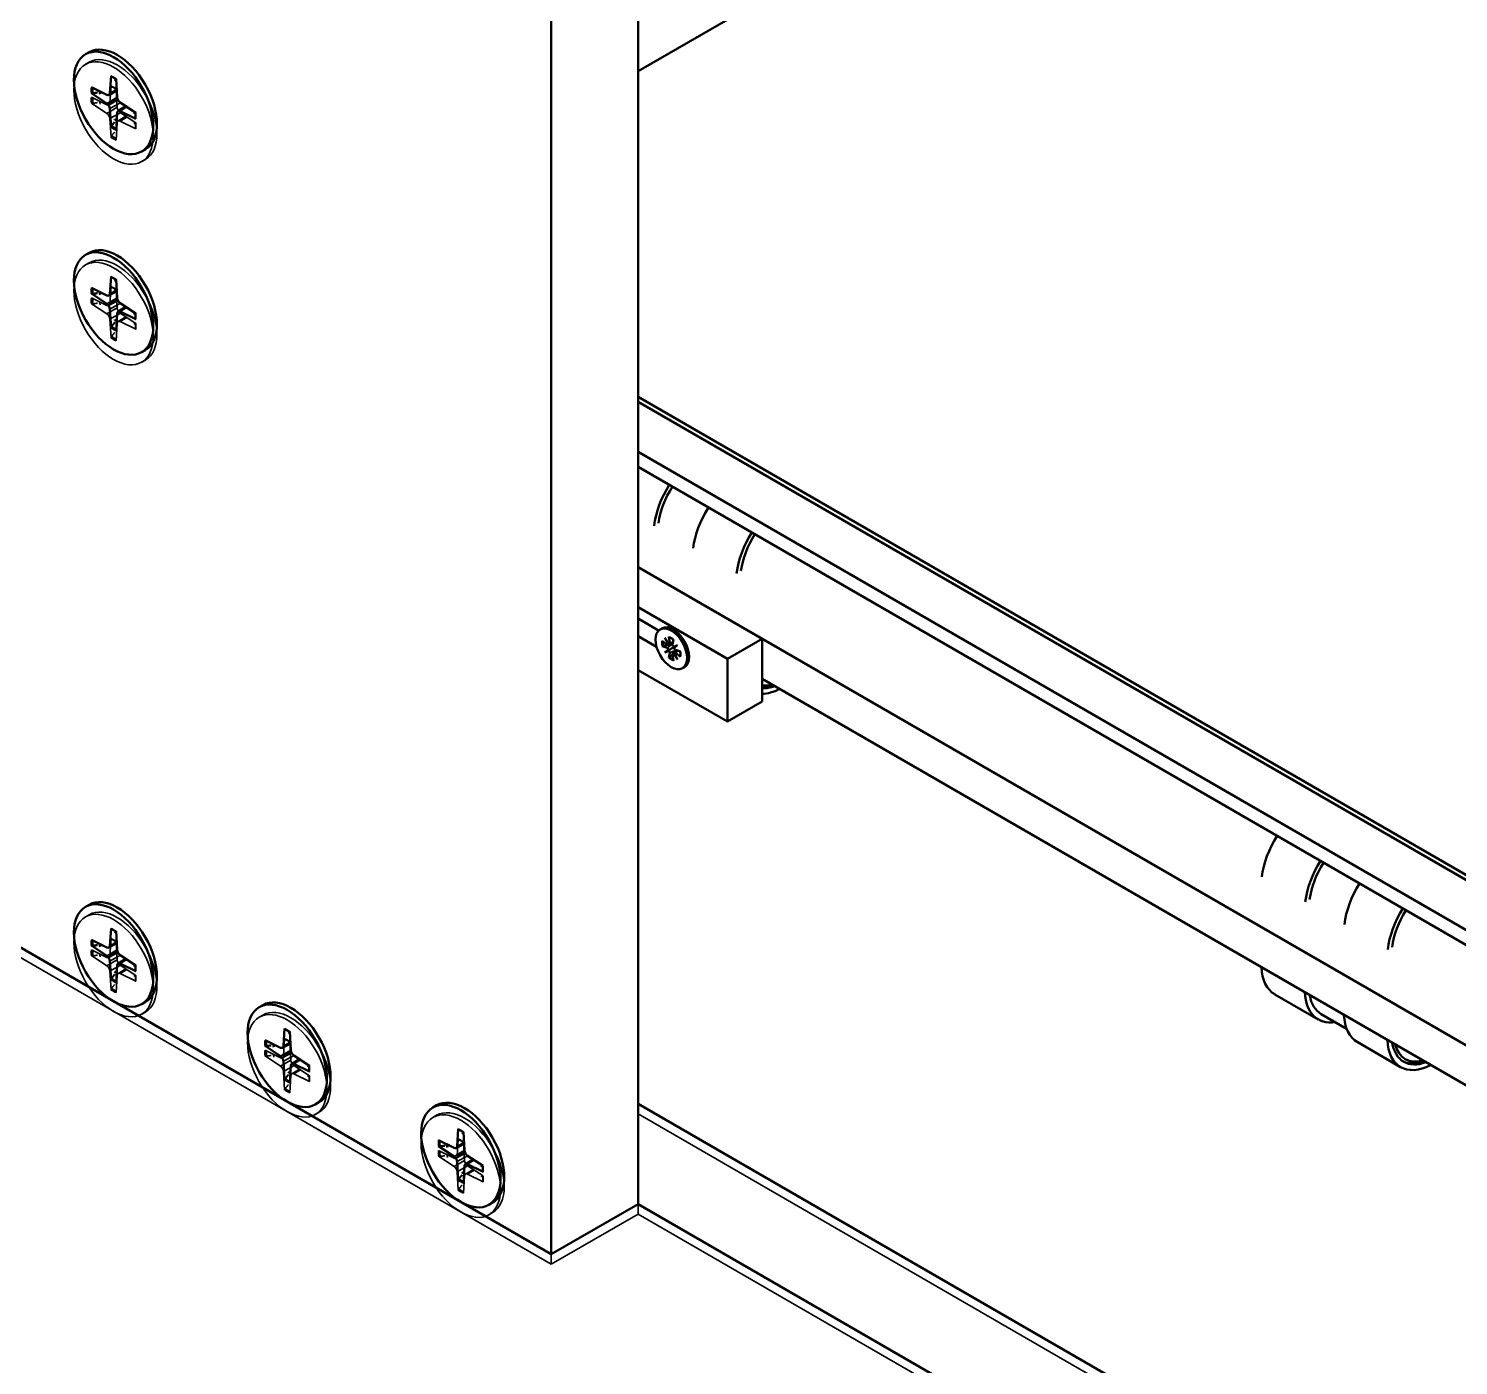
# Model space of a CAD drawing. Header units: millimetres. Extents: x -1328 to 2520, y -765 to 1782.
# Drawn here: x 1473.6 to 1706.5, y 355.6 to 573.2 of the extents above; entities that cross this region are included whole.
import ezdxf

# ---------------------------------------------------------------- set-up
doc = ezdxf.new("R2010")
doc.units = ezdxf.units.MM
doc.header["$LTSCALE"] = 6
for name, color, linetype, lineweight in [('Reference (ISO)', 7, 'Continuous', 35), ('Visible (ISO)', 7, 'Continuous', 50), ('Visible Narrow (ISO)', 7, 'Continuous', 35)]:
    doc.layers.add(name, color=color, linetype=linetype, lineweight=lineweight)

msp = doc.modelspace()

# ---------------------------------------------------------------- linework, layer by layer
at = {"layer": 'Reference (ISO)'}
for p, q in [((1572.9, 706.8), (1572.9, 380.2)), ((1558.75, 372.04), (1558.75, 698.64)), ((1482.87, 567.41), (1483.47, 567.75)), ((1487.03, 563.9), (1486.85, 561.08)), ((1483.83, 562.05), (1486.36, 560.8)), ((1486.69, 560.78), (1487.97, 561.49)), ((1486.85, 561.08), (1487.96, 561.7)), ((1487.86, 563.42), (1488.04, 560.39)), ((1483.83, 561.09), (1486.36, 559.42)), ((1486.36, 559.42), (1488.04, 560.42)), ((1486.85, 558.58), (1488.55, 559.53)), ((1491.06, 557.87), (1488.53, 559.55)), ((1487.03, 555.55), (1486.85, 558.58)), ((1487.86, 555.07), (1488.04, 557.89)), ((1488.19, 558.18), (1489.44, 558.94)), ((1488.53, 558.17), (1489.62, 558.82)), ((1491.06, 556.92), (1488.53, 558.17)), ((1492.02, 551.56), (1492.62, 551.91)), ((1482.87, 534.75), (1483.47, 535.1)), ((1487.03, 531.24), (1486.85, 528.42)), ((1483.83, 529.39), (1486.36, 528.14)), ((1486.69, 528.12), (1487.97, 528.83)), ((1486.85, 528.42), (1487.96, 529.04)), ((1487.86, 530.76), (1488.04, 527.73)), ((1483.83, 528.43), (1486.36, 526.76)), ((1486.36, 526.76), (1488.04, 527.76)), ((1486.85, 525.92), (1488.55, 526.87)), ((1491.06, 525.21), (1488.53, 526.89)), ((1487.03, 522.89), (1486.85, 525.92)), ((1487.86, 522.41), (1488.04, 525.23)), ((1488.19, 525.52), (1489.44, 526.28)), ((1488.53, 525.51), (1489.62, 526.16)), ((1491.06, 524.26), (1488.53, 525.51)), ((1492.02, 518.9), (1492.62, 519.25)), ((1417.33, 453.69), (1558.75, 372.04)), ((1482.87, 428.6), (1483.47, 428.95)), ((1487.03, 425.09), (1486.85, 422.28)), ((1487.86, 424.62), (1488.04, 421.59)), ((1483.83, 423.24), (1486.36, 421.99)), ((1483.83, 422.29), (1486.36, 420.62)), ((1486.36, 420.62), (1488.04, 421.62)), ((1486.69, 421.98), (1487.97, 422.68)), ((1486.85, 422.28), (1487.96, 422.9)), ((1486.85, 419.77), (1488.55, 420.73)), ((1487.03, 416.74), (1486.85, 419.77)), ((1488.19, 419.38), (1489.44, 420.14)), ((1491.06, 419.07), (1488.53, 420.74)), ((1488.53, 419.36), (1489.62, 420.02)), ((1491.06, 418.11), (1488.53, 419.36)), ((1487.86, 416.27), (1488.04, 419.08)), ((1492.02, 412.76), (1492.62, 413.1)), ((1511.15, 412.27), (1511.75, 412.62)), ((1515.31, 408.76), (1515.13, 405.95)), ((1516.14, 408.29), (1516.32, 405.26)), ((1512.11, 406.91), (1514.64, 405.66)), ((1512.11, 405.96), (1514.64, 404.29)), ((1514.64, 404.29), (1516.32, 405.29)), ((1514.97, 405.65), (1516.26, 406.35)), ((1515.13, 405.95), (1516.24, 406.57)), ((1515.13, 403.44), (1516.84, 404.4)), ((1515.31, 400.41), (1515.13, 403.44)), ((1516.47, 403.05), (1517.73, 403.81)), ((1519.34, 402.74), (1516.81, 404.41)), ((1516.81, 403.03), (1517.9, 403.69)), ((1519.34, 401.78), (1516.81, 403.03)), ((1516.14, 399.94), (1516.32, 402.75)), ((1520.3, 396.43), (1520.9, 396.77)), ((1539.44, 395.94), (1540.04, 396.29)), ((1572.9, 396.53), (1781.49, 276.1)), ((1543.6, 392.43), (1543.41, 389.62)), ((1544.42, 391.96), (1544.61, 388.93)), ((1540.39, 390.58), (1542.93, 389.33)), ((1540.39, 389.63), (1542.93, 387.96)), ((1542.93, 387.96), (1544.61, 388.96)), ((1543.26, 389.32), (1544.54, 390.02)), ((1543.41, 389.62), (1544.53, 390.24)), ((1543.41, 387.11), (1545.12, 388.07)), ((1543.6, 384.08), (1543.41, 387.11)), ((1544.76, 386.72), (1546.01, 387.48)), ((1547.63, 386.41), (1545.09, 388.08)), ((1545.09, 386.7), (1546.19, 387.36)), ((1547.63, 385.45), (1545.09, 386.7)), ((1544.42, 383.61), (1544.61, 386.42)), ((1548.59, 380.1), (1549.19, 380.44)), ((1558.75, 372.04), (1572.9, 380.2)), ((1572.9, 380.2), (1781.49, 259.77))]:
    msp.add_line(p, q, dxfattribs=at)
for centre in [(1487.44, 559.48), (1487.44, 526.82), (1487.44, 420.68), (1515.73, 404.35), (1544.01, 388.02)]:
    msp.add_ellipse(centre, major_axis=(4.57, -7.92), ratio=0.57735, dxfattribs=at)
for centre, major_axis, start_param, end_param in [((1488.04, 559.83), (-4.57, 7.92), 3.141593, 6.283185), ((1487.44, 559.48), (-2.57, 4.46), 5.384062, 5.611512), ((1487.44, 559.48), (2.57, -4.46), 3.813265, 4.040716), ((1487.54, 559.54), (-2.47, 4.27), 0.688645, 0.906794), ((1488.04, 559.83), (-2, 3.46), 0.816104, 0.949696), ((1488.04, 559.83), (2, -3.46), 2.417763, 2.520493), ((1486.32, 561.43), (0.372, -0.644), 5.57044, 6.99593), ((1486.32, 558.84), (-0.372, 0.644), 3.999644, 5.425134), ((1488.56, 560.13), (0.372, -0.644), 3.999644, 5.425134), ((1488.04, 559.83), (-2, 3.46), 2.191896, 2.325489), ((1488.56, 557.54), (-0.372, 0.644), 5.57044, 6.99593), ((1488.04, 559.83), (2, -3.46), 0.6211, 0.72383), ((1487.44, 559.48), (-2.57, 4.46), 3.813265, 4.040716), ((1487.44, 559.48), (2.57, -4.46), 5.384062, 5.611512), ((1487.54, 559.54), (-2.47, 4.27), 2.234798, 2.452948), ((1488.04, 527.17), (-4.57, 7.92), 3.141593, 6.283185), ((1487.44, 526.82), (-2.57, 4.46), 5.384062, 5.611512), ((1487.44, 526.82), (2.57, -4.46), 3.813265, 4.040716), ((1487.54, 526.88), (-2.47, 4.27), 0.688645, 0.906794), ((1488.04, 527.17), (-2, 3.46), 0.816104, 0.949696), ((1488.04, 527.17), (2, -3.46), 2.417763, 2.520493), ((1486.32, 528.77), (0.372, -0.644), 5.57044, 6.99593), ((1486.32, 526.18), (-0.372, 0.644), 3.999644, 5.425134), ((1488.56, 527.47), (0.372, -0.644), 3.999644, 5.425134), ((1488.04, 527.17), (-2, 3.46), 2.191896, 2.325489), ((1488.56, 524.88), (-0.372, 0.644), 5.57044, 6.99593), ((1488.04, 527.17), (2, -3.46), 0.6211, 0.72383), ((1487.44, 526.82), (-2.57, 4.46), 3.813265, 4.040716), ((1487.44, 526.82), (2.57, -4.46), 5.384062, 5.611512), ((1487.54, 526.88), (-2.47, 4.27), 2.234798, 2.452948), ((1488.04, 421.03), (-4.57, 7.92), 3.141593, 6.283185), ((1487.44, 420.68), (-2.57, 4.46), 5.384062, 5.611512), ((1488.04, 421.03), (2, -3.46), 2.417763, 2.520493), ((1487.44, 420.68), (2.57, -4.46), 3.813265, 4.040716), ((1487.54, 420.73), (-2.47, 4.27), 0.688645, 0.906794), ((1488.04, 421.03), (-2, 3.46), 0.816104, 0.949696), ((1486.32, 422.62), (0.372, -0.644), 5.57044, 6.99593), ((1488.56, 421.33), (0.372, -0.644), 3.999644, 5.425134), ((1486.32, 420.03), (-0.372, 0.644), 3.999644, 5.425134), ((1488.56, 418.74), (-0.372, 0.644), 5.57044, 6.99593), ((1487.54, 420.73), (-2.47, 4.27), 2.234798, 2.452948), ((1488.04, 421.03), (-2, 3.46), 2.191896, 2.325489), ((1488.04, 421.03), (2, -3.46), 0.6211, 0.72383), ((1487.44, 420.68), (-2.57, 4.46), 3.813265, 4.040716), ((1487.44, 420.68), (2.57, -4.46), 5.384062, 5.611512), ((1516.33, 404.7), (-4.57, 7.92), 3.141593, 6.283185), ((1515.73, 404.35), (-2.57, 4.46), 5.384062, 5.611512), ((1516.33, 404.7), (2, -3.46), 2.417763, 2.520493), ((1515.73, 404.35), (2.57, -4.46), 3.813265, 4.040716), ((1515.82, 404.4), (-2.47, 4.27), 0.688645, 0.906794), ((1516.33, 404.7), (-2, 3.46), 0.816104, 0.949696), ((1514.6, 406.29), (0.372, -0.644), 5.57044, 6.99593), ((1516.85, 405), (0.372, -0.644), 3.999644, 5.425134), ((1514.6, 403.7), (-0.372, 0.644), 3.999644, 5.425134), ((1516.85, 402.41), (-0.372, 0.644), 5.57044, 6.99593), ((1515.82, 404.4), (-2.47, 4.27), 2.234798, 2.452948), ((1516.33, 404.7), (-2, 3.46), 2.191896, 2.325489), ((1516.33, 404.7), (2, -3.46), 0.6211, 0.72383), ((1515.73, 404.35), (-2.57, 4.46), 3.813265, 4.040716), ((1515.73, 404.35), (2.57, -4.46), 5.384062, 5.611512), ((1544.61, 388.37), (-4.57, 7.92), 3.141593, 6.283185), ((1544.01, 388.02), (-2.57, 4.46), 5.384062, 5.611512), ((1544.61, 388.37), (2, -3.46), 2.417763, 2.520493), ((1544.01, 388.02), (2.57, -4.46), 3.813265, 4.040716), ((1544.1, 388.07), (-2.47, 4.27), 0.688645, 0.906794), ((1544.61, 388.37), (-2, 3.46), 0.816104, 0.949696), ((1542.89, 389.96), (0.372, -0.644), 5.57044, 6.99593), ((1542.89, 387.37), (-0.372, 0.644), 3.999644, 5.425134), ((1545.13, 388.67), (0.372, -0.644), 3.999644, 5.425134), ((1545.13, 386.08), (-0.372, 0.644), 5.57044, 6.99593), ((1544.1, 388.07), (-2.47, 4.27), 2.234798, 2.452948), ((1544.61, 388.37), (-2, 3.46), 2.191896, 2.325489), ((1544.61, 388.37), (2, -3.46), 0.6211, 0.72383), ((1544.01, 388.02), (-2.57, 4.46), 3.813265, 4.040716), ((1544.01, 388.02), (2.57, -4.46), 5.384062, 5.611512)]:
    msp.add_ellipse(centre, major_axis=major_axis, ratio=0.57735, start_param=start_param, end_param=end_param, dxfattribs=at)
for points, knots in [([(1487.08, 563.79), (1487.08, 563.79), (1487.07, 563.79), (1487.06, 563.8), (1487.04, 563.81), (1487.03, 563.85), (1487.03, 563.87), (1487.03, 563.9)], [0.08720446, 0.08720446, 0.08720446, 0.08720446, 0.08870364, 0.08870364, 0.09763224, 0.09763224, 0.10665098, 0.10665098, 0.10665098, 0.10665098]), ([(1487.08, 563.79), (1487.13, 563.76), (1487.19, 563.74), (1487.3, 563.68), (1487.35, 563.66), (1487.46, 563.59), (1487.52, 563.56), (1487.63, 563.5), (1487.68, 563.46), (1487.78, 563.4), (1487.82, 563.37), (1487.86, 563.34)], [1.4505525, 1.4505525, 1.4505525, 1.4505525, 1.4985066, 1.4985066, 1.5464608, 1.5464608, 1.594415, 1.594415, 1.6423692, 1.6423692, 1.6770729, 1.6770729, 1.6770729, 1.6770729]), ([(1484.07, 561.05), (1484.05, 561.05), (1484.02, 561.04), (1483.97, 561.05), (1483.93, 561.05), (1483.88, 561.07), (1483.85, 561.08), (1483.83, 561.09)], [0.08155065, 0.08155065, 0.08155065, 0.08155065, 0.08870364, 0.08870364, 0.09763224, 0.09763224, 0.10665098, 0.10665098, 0.10665098, 0.10665098]), ([(1490.99, 557.92), (1491, 557.87), (1491, 557.82), (1491.01, 557.7), (1491.01, 557.64), (1491.01, 557.51), (1491.01, 557.45), (1491.01, 557.32), (1491.01, 557.26), (1491, 557.14), (1490.99, 557.08), (1490.99, 557.02)], [3.0353161, 3.0353161, 3.0353161, 3.0353161, 3.0700198, 3.0700198, 3.117974, 3.117974, 3.1659282, 3.1659282, 3.2138823, 3.2138823, 3.2618365, 3.2618365, 3.2618365, 3.2618365]), ([(1491.06, 556.92), (1491.04, 556.93), (1491.02, 556.94), (1490.99, 556.97), (1490.99, 556.99), (1490.99, 557.01), (1490.99, 557.01), (1490.99, 557.02)], [0.03558365, 0.03558365, 0.03558365, 0.03558365, 0.04460239, 0.04460239, 0.05353099, 0.05353099, 0.05503017, 0.05503017, 0.05503017, 0.05503017]), ([(1487.03, 555.55), (1487.03, 555.57), (1487.03, 555.6), (1487.04, 555.66), (1487.06, 555.69), (1487.08, 555.74), (1487.1, 555.76), (1487.11, 555.78)], [0.03558365, 0.03558365, 0.03558365, 0.03558365, 0.04460239, 0.04460239, 0.05353099, 0.05353099, 0.06068398, 0.06068398, 0.06068398, 0.06068398]), ([(1487.08, 531.13), (1487.08, 531.13), (1487.07, 531.13), (1487.06, 531.14), (1487.04, 531.16), (1487.03, 531.19), (1487.03, 531.21), (1487.03, 531.24)], [0.08720446, 0.08720446, 0.08720446, 0.08720446, 0.08870364, 0.08870364, 0.09763224, 0.09763224, 0.10665098, 0.10665098, 0.10665098, 0.10665098]), ([(1487.08, 531.13), (1487.13, 531.1), (1487.19, 531.08), (1487.3, 531.02), (1487.35, 531), (1487.46, 530.93), (1487.52, 530.9), (1487.63, 530.84), (1487.68, 530.8), (1487.78, 530.74), (1487.82, 530.71), (1487.86, 530.68)], [1.4505525, 1.4505525, 1.4505525, 1.4505525, 1.4985066, 1.4985066, 1.5464608, 1.5464608, 1.594415, 1.594415, 1.6423692, 1.6423692, 1.6770729, 1.6770729, 1.6770729, 1.6770729]), ([(1484.07, 528.39), (1484.05, 528.39), (1484.02, 528.38), (1483.97, 528.39), (1483.93, 528.39), (1483.88, 528.41), (1483.85, 528.42), (1483.83, 528.43)], [0.08155065, 0.08155065, 0.08155065, 0.08155065, 0.08870364, 0.08870364, 0.09763224, 0.09763224, 0.10665098, 0.10665098, 0.10665098, 0.10665098]), ([(1490.99, 525.26), (1491, 525.21), (1491, 525.16), (1491.01, 525.05), (1491.01, 524.98), (1491.01, 524.85), (1491.01, 524.79), (1491.01, 524.66), (1491.01, 524.6), (1491, 524.48), (1490.99, 524.42), (1490.99, 524.36)], [3.0353161, 3.0353161, 3.0353161, 3.0353161, 3.0700198, 3.0700198, 3.117974, 3.117974, 3.1659282, 3.1659282, 3.2138823, 3.2138823, 3.2618365, 3.2618365, 3.2618365, 3.2618365]), ([(1491.06, 524.26), (1491.04, 524.27), (1491.02, 524.28), (1490.99, 524.31), (1490.99, 524.33), (1490.99, 524.35), (1490.99, 524.35), (1490.99, 524.36)], [0.03558365, 0.03558365, 0.03558365, 0.03558365, 0.04460239, 0.04460239, 0.05353099, 0.05353099, 0.05503017, 0.05503017, 0.05503017, 0.05503017]), ([(1487.03, 522.89), (1487.03, 522.91), (1487.03, 522.94), (1487.04, 523), (1487.06, 523.03), (1487.08, 523.08), (1487.1, 523.1), (1487.11, 523.12)], [0.03558365, 0.03558365, 0.03558365, 0.03558365, 0.04460239, 0.04460239, 0.05353099, 0.05353099, 0.06068398, 0.06068398, 0.06068398, 0.06068398]), ([(1487.08, 424.98), (1487.08, 424.98), (1487.07, 424.99), (1487.06, 424.99), (1487.04, 425.01), (1487.03, 425.04), (1487.03, 425.07), (1487.03, 425.09)], [0.08720446, 0.08720446, 0.08720446, 0.08720446, 0.08870364, 0.08870364, 0.09763224, 0.09763224, 0.10665098, 0.10665098, 0.10665098, 0.10665098]), ([(1487.08, 424.98), (1487.13, 424.96), (1487.19, 424.93), (1487.3, 424.88), (1487.35, 424.85), (1487.46, 424.79), (1487.52, 424.76), (1487.63, 424.69), (1487.68, 424.66), (1487.78, 424.59), (1487.82, 424.57), (1487.86, 424.54)], [1.4505525, 1.4505525, 1.4505525, 1.4505525, 1.4985066, 1.4985066, 1.5464608, 1.5464608, 1.594415, 1.594415, 1.6423692, 1.6423692, 1.6770729, 1.6770729, 1.6770729, 1.6770729]), ([(1484.07, 422.24), (1484.05, 422.24), (1484.02, 422.24), (1483.97, 422.24), (1483.93, 422.25), (1483.88, 422.26), (1483.85, 422.28), (1483.83, 422.29)], [0.08155065, 0.08155065, 0.08155065, 0.08155065, 0.08870364, 0.08870364, 0.09763224, 0.09763224, 0.10665098, 0.10665098, 0.10665098, 0.10665098]), ([(1487.03, 416.74), (1487.03, 416.77), (1487.03, 416.8), (1487.04, 416.86), (1487.06, 416.89), (1487.08, 416.94), (1487.1, 416.96), (1487.11, 416.98)], [0.03558365, 0.03558365, 0.03558365, 0.03558365, 0.04460239, 0.04460239, 0.05353099, 0.05353099, 0.06068398, 0.06068398, 0.06068398, 0.06068398]), ([(1490.99, 419.11), (1491, 419.06), (1491, 419.01), (1491.01, 418.9), (1491.01, 418.83), (1491.01, 418.71), (1491.01, 418.64), (1491.01, 418.52), (1491.01, 418.45), (1491, 418.33), (1490.99, 418.27), (1490.99, 418.21)], [3.0353161, 3.0353161, 3.0353161, 3.0353161, 3.0700198, 3.0700198, 3.117974, 3.117974, 3.1659282, 3.1659282, 3.2138823, 3.2138823, 3.2618365, 3.2618365, 3.2618365, 3.2618365]), ([(1491.06, 418.11), (1491.04, 418.13), (1491.02, 418.14), (1490.99, 418.17), (1490.99, 418.19), (1490.99, 418.21), (1490.99, 418.21), (1490.99, 418.21)], [0.03558365, 0.03558365, 0.03558365, 0.03558365, 0.04460239, 0.04460239, 0.05353099, 0.05353099, 0.05503017, 0.05503017, 0.05503017, 0.05503017]), ([(1515.36, 408.65), (1515.36, 408.65), (1515.36, 408.66), (1515.34, 408.67), (1515.33, 408.68), (1515.32, 408.71), (1515.31, 408.74), (1515.31, 408.76)], [0.08720446, 0.08720446, 0.08720446, 0.08720446, 0.08870364, 0.08870364, 0.09763224, 0.09763224, 0.10665098, 0.10665098, 0.10665098, 0.10665098]), ([(1515.36, 408.65), (1515.42, 408.63), (1515.47, 408.6), (1515.58, 408.55), (1515.64, 408.52), (1515.75, 408.46), (1515.8, 408.43), (1515.91, 408.36), (1515.97, 408.33), (1516.06, 408.26), (1516.1, 408.24), (1516.14, 408.21)], [1.4505525, 1.4505525, 1.4505525, 1.4505525, 1.4985066, 1.4985066, 1.5464608, 1.5464608, 1.594415, 1.594415, 1.6423692, 1.6423692, 1.6770729, 1.6770729, 1.6770729, 1.6770729]), ([(1512.36, 405.91), (1512.33, 405.91), (1512.31, 405.91), (1512.25, 405.91), (1512.22, 405.92), (1512.16, 405.93), (1512.13, 405.95), (1512.11, 405.96)], [0.08155065, 0.08155065, 0.08155065, 0.08155065, 0.08870364, 0.08870364, 0.09763224, 0.09763224, 0.10665098, 0.10665098, 0.10665098, 0.10665098]), ([(1515.31, 400.41), (1515.31, 400.44), (1515.32, 400.47), (1515.33, 400.53), (1515.34, 400.56), (1515.37, 400.61), (1515.38, 400.63), (1515.4, 400.65)], [0.03558365, 0.03558365, 0.03558365, 0.03558365, 0.04460239, 0.04460239, 0.05353099, 0.05353099, 0.06068398, 0.06068398, 0.06068398, 0.06068398]), ([(1519.28, 402.78), (1519.28, 402.73), (1519.28, 402.68), (1519.29, 402.57), (1519.29, 402.5), (1519.3, 402.38), (1519.3, 402.31), (1519.29, 402.19), (1519.29, 402.12), (1519.28, 402), (1519.28, 401.94), (1519.27, 401.88)], [3.0353161, 3.0353161, 3.0353161, 3.0353161, 3.0700198, 3.0700198, 3.117974, 3.117974, 3.1659282, 3.1659282, 3.2138823, 3.2138823, 3.2618365, 3.2618365, 3.2618365, 3.2618365]), ([(1519.34, 401.78), (1519.32, 401.8), (1519.3, 401.81), (1519.28, 401.84), (1519.27, 401.86), (1519.27, 401.88), (1519.27, 401.88), (1519.27, 401.88)], [0.03558365, 0.03558365, 0.03558365, 0.03558365, 0.04460239, 0.04460239, 0.05353099, 0.05353099, 0.05503017, 0.05503017, 0.05503017, 0.05503017]), ([(1543.65, 392.32), (1543.64, 392.32), (1543.64, 392.33), (1543.63, 392.34), (1543.61, 392.35), (1543.6, 392.38), (1543.6, 392.41), (1543.6, 392.43)], [0.08720446, 0.08720446, 0.08720446, 0.08720446, 0.08870364, 0.08870364, 0.09763224, 0.09763224, 0.10665098, 0.10665098, 0.10665098, 0.10665098]), ([(1543.65, 392.32), (1543.7, 392.3), (1543.76, 392.27), (1543.87, 392.22), (1543.92, 392.19), (1544.03, 392.13), (1544.09, 392.1), (1544.2, 392.03), (1544.25, 392), (1544.35, 391.93), (1544.39, 391.91), (1544.43, 391.88)], [1.4505525, 1.4505525, 1.4505525, 1.4505525, 1.4985066, 1.4985066, 1.5464608, 1.5464608, 1.594415, 1.594415, 1.6423692, 1.6423692, 1.6770729, 1.6770729, 1.6770729, 1.6770729]), ([(1540.64, 389.59), (1540.62, 389.58), (1540.59, 389.58), (1540.54, 389.58), (1540.5, 389.59), (1540.45, 389.6), (1540.42, 389.62), (1540.39, 389.63)], [0.08155065, 0.08155065, 0.08155065, 0.08155065, 0.08870364, 0.08870364, 0.09763224, 0.09763224, 0.10665098, 0.10665098, 0.10665098, 0.10665098]), ([(1543.6, 384.08), (1543.6, 384.11), (1543.6, 384.14), (1543.61, 384.2), (1543.63, 384.23), (1543.65, 384.28), (1543.67, 384.3), (1543.68, 384.32)], [0.03558365, 0.03558365, 0.03558365, 0.03558365, 0.04460239, 0.04460239, 0.05353099, 0.05353099, 0.06068398, 0.06068398, 0.06068398, 0.06068398]), ([(1547.56, 386.45), (1547.57, 386.4), (1547.57, 386.35), (1547.58, 386.24), (1547.58, 386.18), (1547.58, 386.05), (1547.58, 385.98), (1547.58, 385.86), (1547.58, 385.79), (1547.57, 385.67), (1547.56, 385.61), (1547.56, 385.55)], [3.0353161, 3.0353161, 3.0353161, 3.0353161, 3.0700198, 3.0700198, 3.117974, 3.117974, 3.1659282, 3.1659282, 3.2138823, 3.2138823, 3.2618365, 3.2618365, 3.2618365, 3.2618365]), ([(1547.63, 385.45), (1547.61, 385.47), (1547.59, 385.48), (1547.56, 385.51), (1547.56, 385.53), (1547.56, 385.55), (1547.56, 385.55), (1547.56, 385.55)], [0.03558365, 0.03558365, 0.03558365, 0.03558365, 0.04460239, 0.04460239, 0.05353099, 0.05353099, 0.05503017, 0.05503017, 0.05503017, 0.05503017])]:
    msp.add_open_spline(points, degree=3, knots=knots, dxfattribs=at)
for points, weights in [([(1484.07, 561.05), (1484.47, 561.12), (1484.84, 561.18)], [1.0017923273, 1.00680252734, 1.01034617284]), ([(1487.61, 556.38), (1487.37, 556.09), (1487.11, 555.78)], [1.01034617284, 1.00680252734, 1.0017923273]), ([(1484.07, 528.39), (1484.47, 528.46), (1484.84, 528.52)], [1.0017923273, 1.00680252734, 1.01034617284]), ([(1487.61, 523.72), (1487.37, 523.43), (1487.11, 523.12)], [1.01034617284, 1.00680252734, 1.0017923273]), ([(1484.07, 422.24), (1484.47, 422.31), (1484.84, 422.38)], [1.0017923273, 1.00680252734, 1.01034617284]), ([(1487.61, 417.57), (1487.37, 417.29), (1487.11, 416.98)], [1.01034617284, 1.00680252734, 1.0017923273]), ([(1512.36, 405.91), (1512.75, 405.98), (1513.12, 406.05)], [1.0017923273, 1.00680252734, 1.01034617284]), ([(1515.9, 401.24), (1515.66, 400.96), (1515.4, 400.65)], [1.01034617284, 1.00680252734, 1.0017923273]), ([(1540.64, 389.59), (1541.04, 389.65), (1541.41, 389.72)], [1.0017923273, 1.00680252734, 1.01034617284]), ([(1544.18, 384.91), (1543.94, 384.63), (1543.68, 384.32)], [1.01034617284, 1.00680252734, 1.0017923273])]:
    msp.add_rational_spline(points, weights, degree=2, dxfattribs=at)
at = {"layer": 'Visible (ISO)'}
for p, q in [((1572.9, 708.43), (1572.9, 381.83)), ((1558.75, 373.67), (1558.75, 700.27)), ((1643.79, 607.23), (1572.9, 566.3)), ((1482.87, 569.04), (1483.47, 569.39)), ((1483.83, 563.68), (1486.36, 562.43)), ((1487.03, 565.53), (1486.85, 562.71)), ((1487.86, 565.05), (1488.04, 562.02)), ((1483.83, 562.73), (1486.36, 561.05)), ((1486.69, 562.41), (1487.97, 563.12)), ((1487.03, 557.18), (1486.85, 560.21)), ((1487.86, 556.7), (1488.04, 559.52)), ((1488.19, 559.82), (1489.44, 560.58)), ((1491.06, 559.51), (1488.53, 561.18)), ((1491.06, 558.55), (1488.53, 559.8)), ((1492.02, 553.19), (1492.62, 553.54)), ((1482.87, 536.38), (1483.47, 536.73)), ((1487.03, 532.87), (1486.85, 530.05)), ((1487.86, 532.39), (1488.04, 529.36)), ((1483.83, 531.02), (1486.36, 529.77)), ((1483.83, 530.07), (1486.36, 528.39)), ((1486.69, 529.75), (1487.97, 530.46)), ((1487.03, 524.52), (1486.85, 527.55)), ((1487.86, 524.04), (1488.04, 526.86)), ((1488.19, 527.16), (1489.44, 527.92)), ((1491.06, 526.85), (1488.53, 528.52)), ((1491.06, 525.89), (1488.53, 527.14)), ((1492.02, 520.53), (1492.62, 520.88)), ((1572.9, 513.29), (1737, 418.55)), ((1572.9, 512.47), (1735.32, 418.7)), ((1572.9, 504.31), (1740.89, 407.32)), ((1572.9, 501.86), (1740.89, 404.87)), ((1572.9, 485.53), (1740.89, 388.54)), ((1593.1, 473.86), (1572.9, 485.53)), ((1572.9, 479), (1587.45, 470.6)), ((1576.23, 475.24), (1572.9, 477.16)), ((1576.46, 475.41), (1576.78, 475.6)), ((1572.9, 474.3), (1575.88, 472.58)), ((1576.8, 473.55), (1577.6, 472.9)), ((1577.26, 474.03), (1577.93, 473)), ((1577.81, 472.94), (1577.26, 474.03)), ((1577.76, 472.85), (1578.56, 473.21)), ((1577.91, 474.19), (1578.07, 473.17)), ((1578.02, 473), (1578.57, 473.25)), ((1578.67, 473.75), (1578.5, 472.93)), ((1578.64, 472.59), (1579.31, 472.84)), ((1579.31, 472.84), (1578.76, 472.39)), ((1579.31, 472.84), (1578.9, 472.6)), ((1593.1, 473.86), (1587.45, 470.6)), ((1593.1, 463.66), (1593.1, 473.86)), ((1576.8, 472.67), (1577.6, 472.4)), ((1577.26, 471.66), (1577.81, 472.11)), ((1577.26, 471.66), (1577.94, 472.05)), ((1577.93, 471.91), (1577.26, 471.66)), ((1577.91, 470.75), (1578.07, 471.58)), ((1577.94, 472.05), (1578.9, 472.6)), ((1578.31, 471.18), (1578.55, 471.04)), ((1578.67, 470.31), (1578.5, 471.33)), ((1578.54, 471.49), (1579.25, 472.01)), ((1579.31, 470.48), (1578.64, 471.5)), ((1578.76, 471.57), (1579.31, 470.48)), ((1578.8, 471.64), (1579.29, 471.99)), ((1579.78, 471.83), (1578.98, 472.1)), ((1579.78, 470.95), (1578.98, 471.6)), ((1587.45, 470.6), (1587.45, 460.39)), ((1587.45, 460.39), (1572.9, 468.79)), ((1580.11, 469.09), (1580.43, 469.27)), ((1593.1, 467.33), (1740.89, 382.01)), ((1587.45, 460.39), (1593.1, 463.66)), ((1417.33, 455.32), (1558.75, 373.67)), ((1482.87, 430.24), (1483.47, 430.58)), ((1487.03, 426.73), (1486.85, 423.91)), ((1487.86, 426.25), (1488.04, 423.22)), ((1483.83, 424.88), (1486.36, 423.63)), ((1483.83, 423.92), (1486.36, 422.25)), ((1486.69, 423.61), (1487.97, 424.31)), ((1488.19, 421.01), (1489.44, 421.77)), ((1491.06, 420.7), (1488.53, 422.38)), ((1487.03, 418.38), (1486.85, 421.41)), ((1487.86, 417.9), (1488.04, 420.72)), ((1491.06, 419.75), (1488.53, 421)), ((1492.02, 414.39), (1492.62, 414.74)), ((1683.66, 411.9), (1676.59, 415.98)), ((1511.15, 413.91), (1511.75, 414.25)), ((1688.29, 410.39), (1684.16, 412.77)), ((1515.31, 410.4), (1515.13, 407.58)), ((1516.14, 409.92), (1516.32, 406.89)), ((1512.11, 408.55), (1514.64, 407.3)), ((1512.11, 407.59), (1514.64, 405.92)), ((1514.97, 407.28), (1516.26, 407.98)), ((1697.1, 404.15), (1690.03, 408.23)), ((1516.47, 404.68), (1517.73, 405.44)), ((1519.34, 404.37), (1516.81, 406.05)), ((1515.31, 402.05), (1515.13, 405.08)), ((1516.14, 401.57), (1516.32, 404.39)), ((1519.34, 403.42), (1516.81, 404.67)), ((1520.3, 398.06), (1520.9, 398.41)), ((1539.44, 397.58), (1540.04, 397.92)), ((1572.9, 398.16), (1781.49, 277.73)), ((1543.6, 394.07), (1543.41, 391.25)), ((1540.39, 392.22), (1542.93, 390.97)), ((1543.26, 390.95), (1544.54, 391.65)), ((1544.42, 393.59), (1544.61, 390.56)), ((1540.39, 391.26), (1542.93, 389.59)), ((1544.76, 388.35), (1546.01, 389.11)), ((1547.63, 388.04), (1545.09, 389.72)), ((1543.6, 385.72), (1543.41, 388.75)), ((1544.42, 385.24), (1544.61, 388.06)), ((1547.63, 387.09), (1545.09, 388.34)), ((1548.59, 381.73), (1549.19, 382.08)), ((1558.75, 373.67), (1572.9, 381.83)), ((1572.9, 381.83), (1781.49, 261.4))]:
    msp.add_line(p, q, dxfattribs=at)
for centre, major_axis in [((1487.44, 561.12), (4.57, -7.92)), ((1487.44, 528.46), (4.57, -7.92)), ((1578.29, 472.25), (1.82, -3.16)), ((1487.44, 422.31), (4.57, -7.92)), ((1515.73, 405.98), (4.57, -7.92)), ((1544.01, 389.65), (4.57, -7.92))]:
    msp.add_ellipse(centre, major_axis=major_axis, ratio=0.57735, dxfattribs=at)
for centre, major_axis, ratio, start_param, end_param in [((1488.04, 561.46), (-4.57, 7.92), 0.57735, 3.141593, 6.283185), ((1488.04, 561.46), (2, -3.46), 0.57735, 2.417763, 2.520493), ((1488.04, 561.46), (-2, 3.46), 0.57735, 0.816104, 0.949696), ((1486.32, 563.06), (0.372, -0.644), 0.57735, 5.57044, 6.99593), ((1488.56, 561.76), (0.372, -0.644), 0.57735, 3.999644, 5.425134), ((1486.32, 560.47), (-0.372, 0.644), 0.57735, 3.999644, 5.425134), ((1488.56, 559.17), (-0.372, 0.644), 0.57735, 5.57044, 6.99593), ((1488.04, 561.46), (2, -3.46), 0.57735, 0.6211, 0.72383), ((1488.04, 561.46), (-2, 3.46), 0.57735, 2.191896, 2.325489), ((1488.04, 528.8), (-4.57, 7.92), 0.57735, 3.141593, 6.283185), ((1488.04, 528.8), (2, -3.46), 0.57735, 2.417763, 2.520493), ((1488.04, 528.8), (-2, 3.46), 0.57735, 0.816104, 0.949696), ((1486.32, 530.4), (0.372, -0.644), 0.57735, 5.57044, 6.99593), ((1488.56, 529.1), (0.372, -0.644), 0.57735, 3.999644, 5.425134), ((1486.32, 527.81), (-0.372, 0.644), 0.57735, 3.999644, 5.425134), ((1488.56, 526.51), (-0.372, 0.644), 0.57735, 5.57044, 6.99593), ((1488.04, 528.8), (2, -3.46), 0.57735, 0.6211, 0.72383), ((1488.04, 528.8), (-2, 3.46), 0.57735, 2.191896, 2.325489), ((1582.85, 495.3), (-5.25, -9.09), 0.57735, 4.644994, 5.35444), ((1582.85, 495.3), (4.75, 8.23), 0.57735, 1.496295, 2.197636), ((1589.21, 491.62), (5.25, 9.09), 0.57735, 1.503402, 2.212847), ((1596.28, 487.54), (-5.25, -9.09), 0.57735, 4.644994, 5.35444), ((1596.28, 487.54), (4.75, 8.23), 0.57735, 1.496295, 2.197636), ((1578.61, 472.43), (-1.82, 3.16), 0.57735, 3.141593, 6.283185), ((1577.63, 473.08), (0.13, -0.225), 0.57735, 5.289508, 6.857378), ((1577.5, 473), (0.427, 0.221), 0.494826, 5.25374, 5.622748), ((1577.89, 473.23), (0.13, -0.225), 0.57735, 5.708993, 7.276863), ((1578.68, 472.78), (0.13, -0.225), 0.57735, 3.718711, 5.286581), ((1577.63, 472.17), (-0.13, 0.225), 0.57735, 4.138197, 5.706067), ((1577.5, 472.05), (-0.441, 0.009), 0.211826, 3.185797, 3.924612), ((1577.72, 471.67), (0.213, 0.386), 0.211826, 5.500166, 6.238981), ((1577.89, 471.72), (-0.13, 0.225), 0.57735, 3.718711, 5.286581), ((1578.68, 471.27), (-0.13, 0.225), 0.57735, 5.708993, 7.276863), ((1578.54, 472.66), (0.424, -0.028), 0.140064, 4.955786, 5.694601), ((1578.54, 471.19), (-0.405, -0.259), 0.494826, 3.80203, 4.171038), ((1578.77, 472.27), (-0.188, -0.381), 0.140064, 3.730176, 4.468991), ((1578.94, 472.33), (0.13, -0.225), 0.57735, 4.138197, 5.706067), ((1578.94, 471.42), (-0.13, 0.225), 0.57735, 5.289508, 6.857378), ((1596.28, 474.48), (-4.5, -7.79), 0.57735, 0.261799, 0.527155), ((1595.93, 474.68), (-4.75, -8.23), 0.57735, 0.350793, 0.611557), ((1596.28, 474.48), (-4.75, -8.23), 0.57735, 0.291929, 0.611557), ((1596.28, 474.48), (-5.25, -9.09), 0.57735, 0.342487, 0.736568), ((1681.84, 438.14), (5.25, 9.09), 0.57735, 1.503402, 2.212847), ((1688.91, 434.06), (-5.25, -9.09), 0.57735, 4.644994, 5.35444), ((1688.91, 434.06), (4.75, 8.23), 0.57735, 1.496295, 2.197636), ((1695.28, 430.39), (5.25, 9.09), 0.57735, 1.503402, 2.212847), ((1488.04, 422.66), (-4.57, 7.92), 0.57735, 3.141593, 6.283185), ((1702.35, 426.3), (-5.25, -9.09), 0.57735, 4.644994, 5.35444), ((1702.35, 426.3), (4.75, 8.23), 0.57735, 1.496295, 2.197636), ((1488.04, 422.66), (-2, 3.46), 0.57735, 0.816104, 0.949696), ((1486.32, 424.26), (0.372, -0.644), 0.57735, 5.57044, 6.99593), ((1488.04, 422.66), (2, -3.46), 0.57735, 2.417763, 2.520493), ((1486.32, 421.66), (-0.372, 0.644), 0.57735, 3.999644, 5.425134), ((1488.56, 422.96), (0.372, -0.644), 0.57735, 3.999644, 5.425134), ((1488.04, 422.66), (-2, 3.46), 0.57735, 2.191896, 2.325489), ((1488.56, 420.37), (-0.372, 0.644), 0.57735, 5.57044, 6.99593), ((1488.04, 422.66), (2, -3.46), 0.57735, 0.6211, 0.72383), ((1681.84, 425.08), (-5.25, -9.09), 0.57735, 5.546618, 6.283185), ((1516.33, 406.33), (-4.57, 7.92), 0.57735, 3.141593, 6.283185), ((1688.91, 421), (-5.25, -9.09), 0.57735, 5.546618, 6.723161), ((1688.91, 421), (-4.75, -8.23), 0.57735, 5.671629, 6.283185), ((1695.28, 417.32), (-5.25, -9.09), 0.57735, 5.546618, 6.283185), ((1516.33, 406.33), (-2, 3.46), 0.57735, 0.816104, 0.949696), ((1516.33, 406.33), (2, -3.46), 0.57735, 2.417763, 2.520493), ((1702.35, 413.24), (-5.25, -9.09), 0.57735, 5.546618, 7.019753), ((1702.35, 413.24), (-4.75, -8.23), 0.57735, 5.671629, 6.894742), ((1702.35, 413.24), (-4.5, -7.79), 0.57735, 5.75603, 6.810341), ((1514.6, 407.93), (0.372, -0.644), 0.57735, 5.57044, 6.99593), ((1514.6, 405.33), (-0.372, 0.644), 0.57735, 3.999644, 5.425134), ((1516.85, 406.63), (0.372, -0.644), 0.57735, 3.999644, 5.425134), ((1516.33, 406.33), (-2, 3.46), 0.57735, 2.191896, 2.325489), ((1516.85, 404.04), (-0.372, 0.644), 0.57735, 5.57044, 6.99593), ((1516.33, 406.33), (2, -3.46), 0.57735, 0.6211, 0.72383), ((1702, 413.44), (-4.75, -8.23), 0.57735, 0.037225, 0.611557), ((1544.61, 390), (-4.57, 7.92), 0.57735, 3.141593, 6.283185), ((1544.61, 390), (-2, 3.46), 0.57735, 0.816104, 0.949696), ((1544.61, 390), (2, -3.46), 0.57735, 2.417763, 2.520493), ((1542.89, 391.6), (0.372, -0.644), 0.57735, 5.57044, 6.99593), ((1542.89, 389), (-0.372, 0.644), 0.57735, 3.999644, 5.425134), ((1545.13, 390.3), (0.372, -0.644), 0.57735, 3.999644, 5.425134), ((1544.61, 390), (-2, 3.46), 0.57735, 2.191896, 2.325489), ((1545.13, 387.71), (-0.372, 0.644), 0.57735, 5.57044, 6.99593), ((1544.61, 390), (2, -3.46), 0.57735, 0.6211, 0.72383)]:
    msp.add_ellipse(centre, major_axis=major_axis, ratio=ratio, start_param=start_param, end_param=end_param, dxfattribs=at)
for points, knots in [([(1487.08, 565.42), (1487.08, 565.42), (1487.07, 565.42), (1487.06, 565.43), (1487.04, 565.45), (1487.03, 565.48), (1487.03, 565.51), (1487.03, 565.53)], [0.08720446, 0.08720446, 0.08720446, 0.08720446, 0.08870364, 0.08870364, 0.09763224, 0.09763224, 0.10665098, 0.10665098, 0.10665098, 0.10665098]), ([(1487.08, 565.42), (1487.13, 565.4), (1487.19, 565.37), (1487.3, 565.32), (1487.35, 565.29), (1487.46, 565.23), (1487.52, 565.2), (1487.63, 565.13), (1487.68, 565.09), (1487.78, 565.03), (1487.82, 565), (1487.86, 564.98)], [4.5921451, 4.5921451, 4.5921451, 4.5921451, 4.6400993, 4.6400993, 4.6880535, 4.6880535, 4.7360076, 4.7360076, 4.7839618, 4.7839618, 4.8186656, 4.8186656, 4.8186656, 4.8186656]), ([(1484.07, 562.68), (1484.05, 562.68), (1484.02, 562.68), (1483.97, 562.68), (1483.93, 562.68), (1483.88, 562.7), (1483.85, 562.71), (1483.83, 562.73)], [0.08155065, 0.08155065, 0.08155065, 0.08155065, 0.08870364, 0.08870364, 0.09763224, 0.09763224, 0.10665098, 0.10665098, 0.10665098, 0.10665098]), ([(1490.99, 559.55), (1491, 559.5), (1491, 559.45), (1491.01, 559.34), (1491.01, 559.27), (1491.01, 559.14), (1491.01, 559.08), (1491.01, 558.95), (1491.01, 558.89), (1491, 558.77), (1490.99, 558.71), (1490.99, 558.65)], [6.1769087, 6.1769087, 6.1769087, 6.1769087, 6.2116125, 6.2116125, 6.2595666, 6.2595666, 6.3075208, 6.3075208, 6.355475, 6.355475, 6.4034292, 6.4034292, 6.4034292, 6.4034292]), ([(1487.03, 557.18), (1487.03, 557.21), (1487.03, 557.24), (1487.04, 557.29), (1487.06, 557.33), (1487.08, 557.37), (1487.1, 557.4), (1487.11, 557.42)], [0.03558365, 0.03558365, 0.03558365, 0.03558365, 0.04460239, 0.04460239, 0.05353099, 0.05353099, 0.06068398, 0.06068398, 0.06068398, 0.06068398]), ([(1491.06, 558.55), (1491.04, 558.56), (1491.02, 558.58), (1490.99, 558.61), (1490.99, 558.63), (1490.99, 558.64), (1490.99, 558.65), (1490.99, 558.65)], [0.03558365, 0.03558365, 0.03558365, 0.03558365, 0.04460239, 0.04460239, 0.05353099, 0.05353099, 0.05503017, 0.05503017, 0.05503017, 0.05503017]), ([(1487.08, 532.76), (1487.08, 532.76), (1487.07, 532.76), (1487.06, 532.77), (1487.04, 532.79), (1487.03, 532.82), (1487.03, 532.85), (1487.03, 532.87)], [0.08720446, 0.08720446, 0.08720446, 0.08720446, 0.08870364, 0.08870364, 0.09763224, 0.09763224, 0.10665098, 0.10665098, 0.10665098, 0.10665098]), ([(1487.08, 532.76), (1487.13, 532.74), (1487.19, 532.71), (1487.3, 532.66), (1487.35, 532.63), (1487.46, 532.57), (1487.52, 532.54), (1487.63, 532.47), (1487.68, 532.43), (1487.78, 532.37), (1487.82, 532.34), (1487.86, 532.32)], [4.5921451, 4.5921451, 4.5921451, 4.5921451, 4.6400993, 4.6400993, 4.6880535, 4.6880535, 4.7360076, 4.7360076, 4.7839618, 4.7839618, 4.8186656, 4.8186656, 4.8186656, 4.8186656]), ([(1484.07, 530.02), (1484.05, 530.02), (1484.02, 530.02), (1483.97, 530.02), (1483.93, 530.02), (1483.88, 530.04), (1483.85, 530.05), (1483.83, 530.07)], [0.08155065, 0.08155065, 0.08155065, 0.08155065, 0.08870364, 0.08870364, 0.09763224, 0.09763224, 0.10665098, 0.10665098, 0.10665098, 0.10665098]), ([(1490.99, 526.89), (1491, 526.84), (1491, 526.79), (1491.01, 526.68), (1491.01, 526.61), (1491.01, 526.48), (1491.01, 526.42), (1491.01, 526.29), (1491.01, 526.23), (1491, 526.11), (1490.99, 526.05), (1490.99, 525.99)], [6.1769087, 6.1769087, 6.1769087, 6.1769087, 6.2116125, 6.2116125, 6.2595666, 6.2595666, 6.3075208, 6.3075208, 6.355475, 6.355475, 6.4034292, 6.4034292, 6.4034292, 6.4034292]), ([(1487.03, 524.52), (1487.03, 524.55), (1487.03, 524.58), (1487.04, 524.63), (1487.06, 524.67), (1487.08, 524.71), (1487.1, 524.74), (1487.11, 524.76)], [0.03558365, 0.03558365, 0.03558365, 0.03558365, 0.04460239, 0.04460239, 0.05353099, 0.05353099, 0.06068398, 0.06068398, 0.06068398, 0.06068398]), ([(1491.06, 525.89), (1491.04, 525.9), (1491.02, 525.92), (1490.99, 525.95), (1490.99, 525.97), (1490.99, 525.98), (1490.99, 525.99), (1490.99, 525.99)], [0.03558365, 0.03558365, 0.03558365, 0.03558365, 0.04460239, 0.04460239, 0.05353099, 0.05353099, 0.05503017, 0.05503017, 0.05503017, 0.05503017]), ([(1578, 474.08), (1577.99, 474.08), (1577.98, 474.09), (1577.96, 474.1), (1577.94, 474.11), (1577.92, 474.15), (1577.91, 474.17), (1577.91, 474.19)], [0.0732806, 0.0732806, 0.0732806, 0.0732806, 0.07644591, 0.07644591, 0.08406722, 0.08406722, 0.09169213, 0.09169213, 0.09169213, 0.09169213]), ([(1578, 474.08), (1578.04, 474.07), (1578.08, 474.05), (1578.17, 474.02), (1578.22, 474), (1578.31, 473.95), (1578.35, 473.92), (1578.45, 473.86), (1578.5, 473.83), (1578.58, 473.76), (1578.62, 473.73), (1578.66, 473.7)], [6.032073, 6.032073, 6.032073, 6.032073, 6.1326975, 6.1326975, 6.233322, 6.233322, 6.3339465, 6.3339465, 6.434571, 6.434571, 6.5193213, 6.5193213, 6.5193213, 6.5193213]), ([(1577, 472.68), (1576.98, 472.68), (1576.96, 472.67), (1576.91, 472.66), (1576.89, 472.66), (1576.84, 472.66), (1576.81, 472.66), (1576.8, 472.67)], [0.07019749, 0.07019749, 0.07019749, 0.07019749, 0.07644591, 0.07644591, 0.08406722, 0.08406722, 0.09169213, 0.09169213, 0.09169213, 0.09169213]), ([(1577.91, 470.75), (1577.91, 470.77), (1577.92, 470.79), (1577.94, 470.83), (1577.96, 470.86), (1577.99, 470.89), (1578, 470.91), (1578.02, 470.92)], [0.03061008, 0.03061008, 0.03061008, 0.03061008, 0.03823499, 0.03823499, 0.0458563, 0.0458563, 0.05210472, 0.05210472, 0.05210472, 0.05210472]), ([(1579.78, 470.95), (1579.76, 470.96), (1579.75, 470.98), (1579.73, 471.02), (1579.72, 471.04), (1579.72, 471.07), (1579.72, 471.08), (1579.73, 471.08)], [0.03061008, 0.03061008, 0.03061008, 0.03061008, 0.03823499, 0.03823499, 0.0458563, 0.0458563, 0.04902162, 0.04902162, 0.04902162, 0.04902162]), ([(1579.73, 471.85), (1579.74, 471.8), (1579.75, 471.75), (1579.76, 471.64), (1579.76, 471.58), (1579.77, 471.47), (1579.77, 471.42), (1579.76, 471.32), (1579.76, 471.27), (1579.75, 471.17), (1579.74, 471.13), (1579.73, 471.08)], [1.3346603, 1.3346603, 1.3346603, 1.3346603, 1.4194106, 1.4194106, 1.5200351, 1.5200351, 1.6206596, 1.6206596, 1.7212841, 1.7212841, 1.8219086, 1.8219086, 1.8219086, 1.8219086]), ([(1487.08, 426.62), (1487.08, 426.62), (1487.07, 426.62), (1487.06, 426.63), (1487.04, 426.64), (1487.03, 426.68), (1487.03, 426.7), (1487.03, 426.73)], [0.08720446, 0.08720446, 0.08720446, 0.08720446, 0.08870364, 0.08870364, 0.09763224, 0.09763224, 0.10665098, 0.10665098, 0.10665098, 0.10665098]), ([(1487.08, 426.62), (1487.13, 426.59), (1487.19, 426.57), (1487.3, 426.51), (1487.35, 426.48), (1487.46, 426.42), (1487.52, 426.39), (1487.63, 426.32), (1487.68, 426.29), (1487.78, 426.23), (1487.82, 426.2), (1487.86, 426.17)], [4.5921451, 4.5921451, 4.5921451, 4.5921451, 4.6400993, 4.6400993, 4.6880535, 4.6880535, 4.7360076, 4.7360076, 4.7839618, 4.7839618, 4.8186656, 4.8186656, 4.8186656, 4.8186656]), ([(1484.07, 423.88), (1484.05, 423.87), (1484.02, 423.87), (1483.97, 423.87), (1483.93, 423.88), (1483.88, 423.9), (1483.85, 423.91), (1483.83, 423.92)], [0.08155065, 0.08155065, 0.08155065, 0.08155065, 0.08870364, 0.08870364, 0.09763224, 0.09763224, 0.10665098, 0.10665098, 0.10665098, 0.10665098]), ([(1490.99, 420.75), (1491, 420.7), (1491, 420.65), (1491.01, 420.53), (1491.01, 420.47), (1491.01, 420.34), (1491.01, 420.27), (1491.01, 420.15), (1491.01, 420.09), (1491, 419.96), (1490.99, 419.9), (1490.99, 419.85)], [6.1769087, 6.1769087, 6.1769087, 6.1769087, 6.2116125, 6.2116125, 6.2595666, 6.2595666, 6.3075208, 6.3075208, 6.355475, 6.355475, 6.4034292, 6.4034292, 6.4034292, 6.4034292]), ([(1491.06, 419.75), (1491.04, 419.76), (1491.02, 419.77), (1490.99, 419.8), (1490.99, 419.82), (1490.99, 419.84), (1490.99, 419.84), (1490.99, 419.85)], [0.03558365, 0.03558365, 0.03558365, 0.03558365, 0.04460239, 0.04460239, 0.05353099, 0.05353099, 0.05503017, 0.05503017, 0.05503017, 0.05503017]), ([(1487.03, 418.38), (1487.03, 418.4), (1487.03, 418.43), (1487.04, 418.49), (1487.06, 418.52), (1487.08, 418.57), (1487.1, 418.59), (1487.11, 418.61)], [0.03558365, 0.03558365, 0.03558365, 0.03558365, 0.04460239, 0.04460239, 0.05353099, 0.05353099, 0.06068398, 0.06068398, 0.06068398, 0.06068398]), ([(1515.36, 410.29), (1515.36, 410.29), (1515.36, 410.29), (1515.34, 410.3), (1515.33, 410.31), (1515.32, 410.35), (1515.31, 410.37), (1515.31, 410.4)], [0.08720446, 0.08720446, 0.08720446, 0.08720446, 0.08870364, 0.08870364, 0.09763224, 0.09763224, 0.10665098, 0.10665098, 0.10665098, 0.10665098]), ([(1515.36, 410.29), (1515.42, 410.26), (1515.47, 410.24), (1515.58, 410.18), (1515.64, 410.15), (1515.75, 410.09), (1515.8, 410.06), (1515.91, 409.99), (1515.97, 409.96), (1516.06, 409.9), (1516.1, 409.87), (1516.14, 409.84)], [4.5921451, 4.5921451, 4.5921451, 4.5921451, 4.6400993, 4.6400993, 4.6880535, 4.6880535, 4.7360076, 4.7360076, 4.7839618, 4.7839618, 4.8186656, 4.8186656, 4.8186656, 4.8186656]), ([(1512.36, 407.55), (1512.33, 407.54), (1512.31, 407.54), (1512.25, 407.54), (1512.22, 407.55), (1512.16, 407.57), (1512.13, 407.58), (1512.11, 407.59)], [0.08155065, 0.08155065, 0.08155065, 0.08155065, 0.08870364, 0.08870364, 0.09763224, 0.09763224, 0.10665098, 0.10665098, 0.10665098, 0.10665098]), ([(1519.28, 404.42), (1519.28, 404.37), (1519.28, 404.32), (1519.29, 404.2), (1519.29, 404.14), (1519.3, 404.01), (1519.3, 403.94), (1519.29, 403.82), (1519.29, 403.76), (1519.28, 403.63), (1519.28, 403.57), (1519.27, 403.52)], [6.1769087, 6.1769087, 6.1769087, 6.1769087, 6.2116125, 6.2116125, 6.2595666, 6.2595666, 6.3075208, 6.3075208, 6.355475, 6.355475, 6.4034292, 6.4034292, 6.4034292, 6.4034292]), ([(1519.34, 403.42), (1519.32, 403.43), (1519.3, 403.44), (1519.28, 403.47), (1519.27, 403.49), (1519.27, 403.51), (1519.27, 403.51), (1519.27, 403.52)], [0.03558365, 0.03558365, 0.03558365, 0.03558365, 0.04460239, 0.04460239, 0.05353099, 0.05353099, 0.05503017, 0.05503017, 0.05503017, 0.05503017]), ([(1515.31, 402.05), (1515.31, 402.07), (1515.32, 402.1), (1515.33, 402.16), (1515.34, 402.19), (1515.37, 402.24), (1515.38, 402.26), (1515.4, 402.28)], [0.03558365, 0.03558365, 0.03558365, 0.03558365, 0.04460239, 0.04460239, 0.05353099, 0.05353099, 0.06068398, 0.06068398, 0.06068398, 0.06068398]), ([(1543.65, 393.96), (1543.64, 393.96), (1543.64, 393.96), (1543.63, 393.97), (1543.61, 393.98), (1543.6, 394.02), (1543.6, 394.04), (1543.6, 394.07)], [0.08720446, 0.08720446, 0.08720446, 0.08720446, 0.08870364, 0.08870364, 0.09763224, 0.09763224, 0.10665098, 0.10665098, 0.10665098, 0.10665098]), ([(1543.65, 393.96), (1543.7, 393.93), (1543.76, 393.91), (1543.87, 393.85), (1543.92, 393.82), (1544.03, 393.76), (1544.09, 393.73), (1544.2, 393.66), (1544.25, 393.63), (1544.35, 393.57), (1544.39, 393.54), (1544.43, 393.51)], [4.5921451, 4.5921451, 4.5921451, 4.5921451, 4.6400993, 4.6400993, 4.6880535, 4.6880535, 4.7360076, 4.7360076, 4.7839618, 4.7839618, 4.8186656, 4.8186656, 4.8186656, 4.8186656]), ([(1540.64, 391.22), (1540.62, 391.21), (1540.59, 391.21), (1540.54, 391.21), (1540.5, 391.22), (1540.45, 391.24), (1540.42, 391.25), (1540.39, 391.26)], [0.08155065, 0.08155065, 0.08155065, 0.08155065, 0.08870364, 0.08870364, 0.09763224, 0.09763224, 0.10665098, 0.10665098, 0.10665098, 0.10665098]), ([(1547.56, 388.09), (1547.57, 388.04), (1547.57, 387.99), (1547.58, 387.87), (1547.58, 387.81), (1547.58, 387.68), (1547.58, 387.61), (1547.58, 387.49), (1547.58, 387.43), (1547.57, 387.3), (1547.56, 387.24), (1547.56, 387.19)], [6.1769087, 6.1769087, 6.1769087, 6.1769087, 6.2116125, 6.2116125, 6.2595666, 6.2595666, 6.3075208, 6.3075208, 6.355475, 6.355475, 6.4034292, 6.4034292, 6.4034292, 6.4034292]), ([(1547.63, 387.09), (1547.61, 387.1), (1547.59, 387.11), (1547.56, 387.14), (1547.56, 387.16), (1547.56, 387.18), (1547.56, 387.18), (1547.56, 387.19)], [0.03558365, 0.03558365, 0.03558365, 0.03558365, 0.04460239, 0.04460239, 0.05353099, 0.05353099, 0.05503017, 0.05503017, 0.05503017, 0.05503017]), ([(1543.6, 385.72), (1543.6, 385.74), (1543.6, 385.77), (1543.61, 385.83), (1543.63, 385.86), (1543.65, 385.91), (1543.67, 385.93), (1543.68, 385.95)], [0.03558365, 0.03558365, 0.03558365, 0.03558365, 0.04460239, 0.04460239, 0.05353099, 0.05353099, 0.06068398, 0.06068398, 0.06068398, 0.06068398])]:
    msp.add_open_spline(points, degree=3, knots=knots, dxfattribs=at)
for points, weights in [([(1484.07, 562.68), (1484.47, 562.75), (1484.84, 562.82)], [1.0017923273, 1.00680252734, 1.01034617284]), ([(1487.61, 558.01), (1487.37, 557.72), (1487.11, 557.42)], [1.01034617284, 1.00680252734, 1.0017923273]), ([(1484.07, 530.02), (1484.47, 530.09), (1484.84, 530.16)], [1.0017923273, 1.00680252734, 1.01034617284]), ([(1487.61, 525.35), (1487.37, 525.06), (1487.11, 524.76)], [1.01034617284, 1.00680252734, 1.0017923273]), ([(1577, 472.68), (1577.32, 472.8), (1577.6, 472.9)], [1.00292654222, 1.01050404715, 1.01224163851]), ([(1578.54, 473.2), (1578.55, 473.2), (1578.56, 473.2)], [1.06427568713, 1.07009535136, 1.07590937216]), ([(1578.3, 471.16), (1578.17, 471.05), (1578.02, 470.92)], [1.00963225371, 1.00721437006, 1.00292654222]), ([(1578.5, 471.33), (1578.43, 471.27), (1578.35, 471.2)], [1.01224163851, 1.01164721581, 1.01036935074]), ([(1579.25, 472.01), (1579.24, 472), (1579.24, 472)], [1.07590937216, 1.07009535136, 1.06427568713]), ([(1484.07, 423.88), (1484.47, 423.95), (1484.84, 424.01)], [1.0017923273, 1.00680252734, 1.01034617284]), ([(1487.61, 419.21), (1487.37, 418.92), (1487.11, 418.61)], [1.01034617284, 1.00680252734, 1.0017923273]), ([(1512.36, 407.55), (1512.75, 407.62), (1513.12, 407.68)], [1.0017923273, 1.00680252734, 1.01034617284]), ([(1515.9, 402.88), (1515.66, 402.59), (1515.4, 402.28)], [1.01034617284, 1.00680252734, 1.0017923273]), ([(1540.64, 391.22), (1541.04, 391.29), (1541.41, 391.35)], [1.0017923273, 1.00680252734, 1.01034617284]), ([(1544.18, 386.55), (1543.94, 386.26), (1543.68, 385.95)], [1.01034617284, 1.00680252734, 1.0017923273])]:
    msp.add_rational_spline(points, weights, degree=2, dxfattribs=at)
at = {"layer": 'Visible Narrow (ISO)'}
for p, q in [((1486.36, 561.05), (1488.04, 562.05)), ((1486.85, 562.71), (1487.96, 563.33)), ((1486.85, 560.21), (1488.55, 561.16)), ((1488.53, 559.8), (1489.62, 560.46)), ((1486.36, 528.39), (1488.04, 529.39)), ((1486.85, 530.05), (1487.96, 530.67)), ((1486.85, 527.55), (1488.55, 528.5)), ((1488.53, 527.14), (1489.62, 527.8)), ((1577.6, 472.4), (1578.53, 473.06)), ((1578.07, 473.17), (1578.61, 473.44)), ((1578.07, 471.58), (1579.11, 472.06)), ((1578.98, 471.6), (1579.48, 471.93)), ((1486.85, 423.91), (1487.96, 424.53)), ((1486.36, 422.25), (1488.04, 423.25)), ((1486.85, 421.41), (1488.55, 422.36)), ((1488.53, 421), (1489.62, 421.65)), ((1515.13, 407.58), (1516.24, 408.2)), ((1514.64, 405.92), (1516.32, 406.92)), ((1515.13, 405.08), (1516.84, 406.03)), ((1516.81, 404.67), (1517.9, 405.32)), ((1543.41, 391.25), (1544.53, 391.87)), ((1542.93, 389.59), (1544.61, 390.59)), ((1543.41, 388.75), (1545.12, 389.7)), ((1545.09, 388.34), (1546.19, 388.99))]:
    msp.add_line(p, q, dxfattribs=at)
for centre, major_axis, start_param, end_param in [((1487.44, 561.12), (2.57, -4.46), 3.813265, 4.040716), ((1487.44, 561.12), (-2.57, 4.46), 5.384062, 5.611512), ((1487.54, 561.17), (-2.47, 4.27), 0.688645, 0.906794), ((1487.44, 561.12), (-2.57, 4.46), 3.813265, 4.040716), ((1487.44, 561.12), (2.57, -4.46), 5.384062, 5.611512), ((1487.54, 561.17), (-2.47, 4.27), 2.234798, 2.452948), ((1487.44, 528.46), (-2.57, 4.46), 5.384062, 5.611512), ((1487.44, 528.46), (2.57, -4.46), 3.813265, 4.040716), ((1487.54, 528.51), (-2.47, 4.27), 0.688645, 0.906794), ((1487.44, 528.46), (-2.57, 4.46), 3.813265, 4.040716), ((1487.44, 528.46), (2.57, -4.46), 5.384062, 5.611512), ((1487.54, 528.51), (-2.47, 4.27), 2.234798, 2.452948), ((1578.29, 472.25), (1.09, -1.89), 3.675726, 4.178256), ((1578.37, 472.3), (-1, 1.73), 0.59801, 1.035629), ((1578.29, 472.25), (-1.09, 1.89), 5.246522, 5.749052), ((1578.29, 472.25), (1.09, -1.89), 5.246522, 5.749052), ((1578.37, 472.3), (-1, 1.73), 2.105963, 2.543583), ((1578.29, 472.25), (-1.09, 1.89), 3.675726, 4.178256), ((1487.44, 422.31), (-2.57, 4.46), 5.384062, 5.611512), ((1487.44, 422.31), (2.57, -4.46), 3.813265, 4.040716), ((1487.54, 422.37), (-2.47, 4.27), 0.688645, 0.906794), ((1487.44, 422.31), (-2.57, 4.46), 3.813265, 4.040716), ((1487.44, 422.31), (2.57, -4.46), 5.384062, 5.611512), ((1487.54, 422.37), (-2.47, 4.27), 2.234798, 2.452948), ((1515.73, 405.98), (-2.57, 4.46), 5.384062, 5.611512), ((1515.73, 405.98), (2.57, -4.46), 3.813265, 4.040716), ((1515.82, 406.04), (-2.47, 4.27), 0.688645, 0.906794), ((1515.73, 405.98), (-2.57, 4.46), 3.813265, 4.040716), ((1515.73, 405.98), (2.57, -4.46), 5.384062, 5.611512), ((1515.82, 406.04), (-2.47, 4.27), 2.234798, 2.452948), ((1544.01, 389.65), (-2.57, 4.46), 5.384062, 5.611512), ((1544.01, 389.65), (2.57, -4.46), 3.813265, 4.040716), ((1544.1, 389.71), (-2.47, 4.27), 0.688645, 0.906794), ((1544.01, 389.65), (-2.57, 4.46), 3.813265, 4.040716), ((1544.01, 389.65), (2.57, -4.46), 5.384062, 5.611512), ((1544.1, 389.71), (-2.47, 4.27), 2.234798, 2.452948)]:
    msp.add_ellipse(centre, major_axis=major_axis, ratio=0.57735, start_param=start_param, end_param=end_param, dxfattribs=at)

doc.saveas('drawing.dxf')
